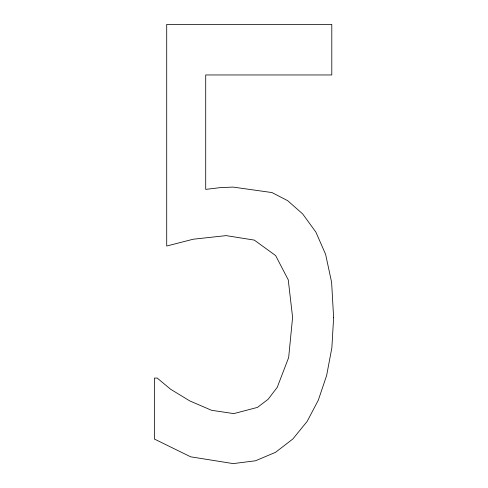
<?xml version="1.0" encoding="UTF-8"?>
<svg xmlns="http://www.w3.org/2000/svg" width="488" height="488" viewBox="0 0 488 488"><rect width="100%" height="100%" fill="white"/><g stroke="black" fill="none" stroke-linecap="round" stroke-linejoin="round"><path stroke-width="0.73" d="M333.615 317.682L331.87 347.73L326.643 375.473L318.28 400.245L307.141 421.412L292.873 438.968L275.519 452.333L255.492 460.782L233.191 463.6L190.655 456.811L154.385 439.041L154.385 378.072L157.215 378.072L170.55 389.198L189.747 400.898L211.566 410.292L233.795 413.61L257.438 407.401L268.144 399.275L277.239 387.32L288.658 357.558L292.599 317.395L288.249 279.831L275.622 255.559L254.303 240.102L226.115 235.619L193.181 239.23L166.713 246.025L166.713 24.4L331.797 24.4L331.797 74.963L205.71 74.963L205.71 189.387L220.058 187.654L232.989 187.075L271.987 192.565L287.646 200.659L302.7 213.951L315.907 232.154L325.63 254.4L331.62 282.357L333.615 317.682"/></g></svg>
